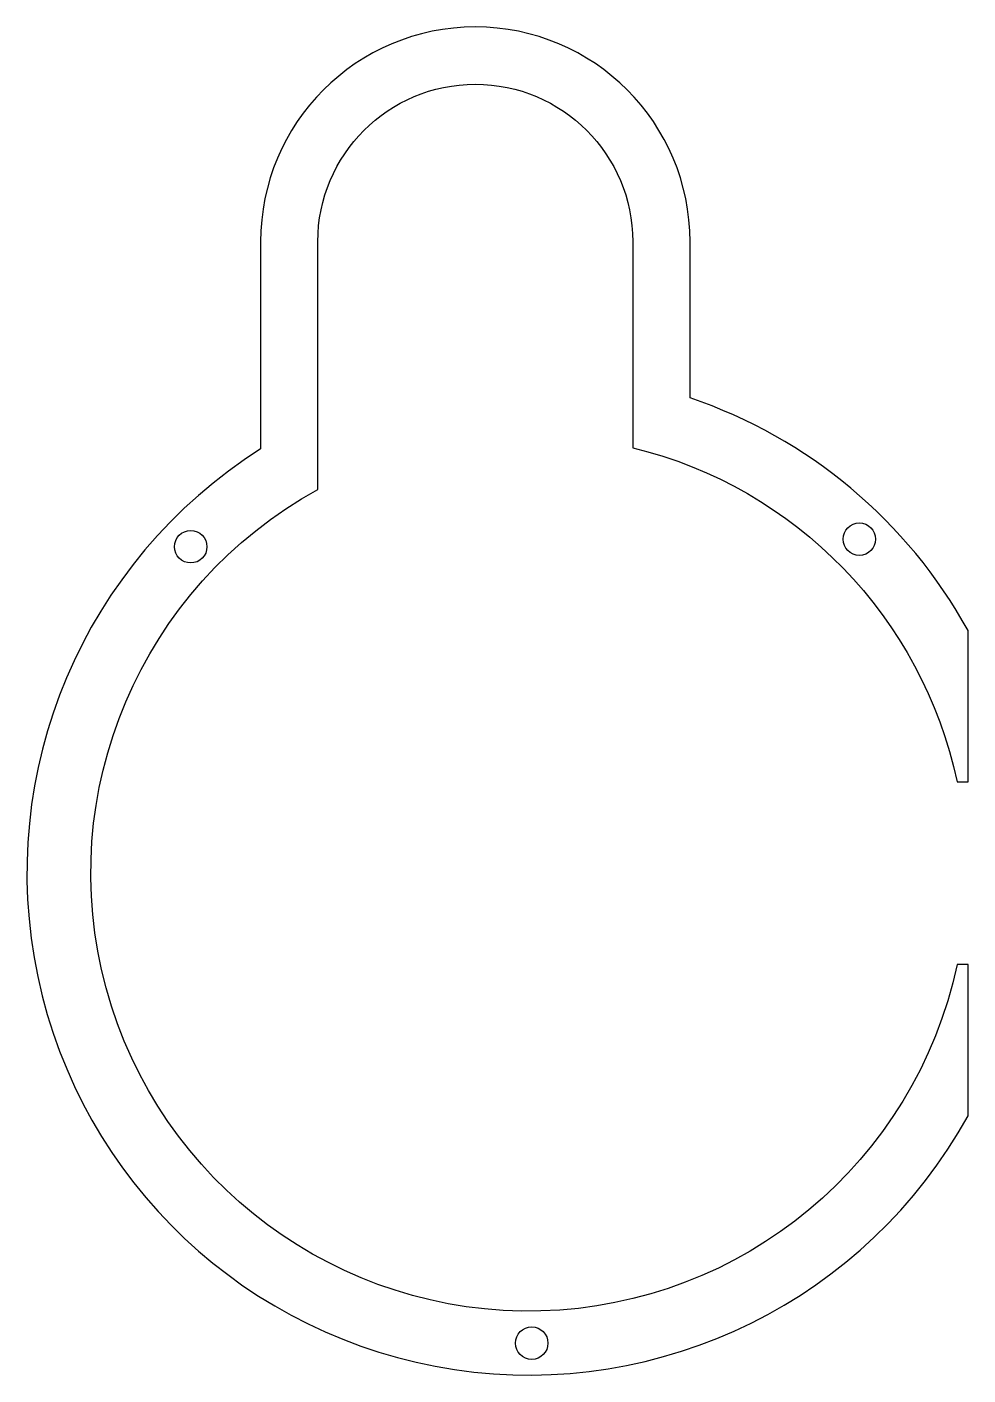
# Model space of a CAD drawing. Header units: inches. Extents: x -1.3 to 1.28, y -1.08 to 2.61.
import ezdxf

# ---------------------------------------------------------------- set-up
doc = ezdxf.new("R2010")
doc.units = ezdxf.units.IN
doc.header["$MEASUREMENT"] = 0

msp = doc.modelspace()

# ---------------------------------------------------------------- linework, layer by layer
msp.add_lwpolyline([(1.2787, 0.9598, 0.186885), (0.517, 1.5971), (0.517, 2.025, 1), (-0.6598, 2.025), (-0.6598, 1.4572, 1.288969), (1.2787, -0.3697), (1.2787, 0.0448), (1.2487, 0.0448, -1.55722), (-0.5029, 1.3466), (-0.5029, 2.025, -1), (0.3601, 2.025), (0.3601, 1.4607, -0.287812), (1.2487, 0.5452), (1.2787, 0.5452)], format="xyb", close=True)
for centre in [(-0.8512, 1.1894), (0.9809, 1.2101), (0.0832, -0.9926)]:
    msp.add_circle(centre, 0.0445)

doc.saveas('drawing.dxf')
